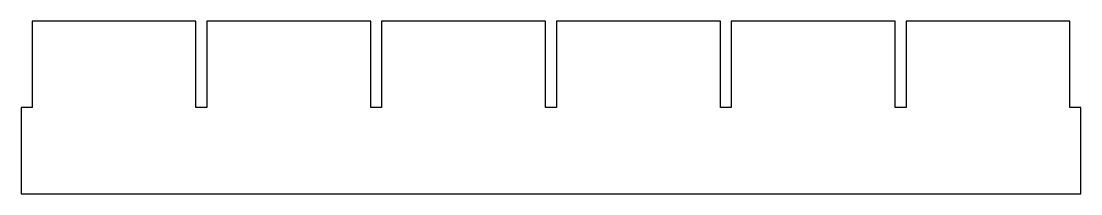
# Model space of a CAD drawing. Extents: x 0 to 311, y 0 to 51.
import ezdxf

# ---------------------------------------------------------------- set-up
doc = ezdxf.new("R2010")
doc.units = 0
doc.layers.add('Layer_1', color=7, linetype='CONTINUOUS')

msp = doc.modelspace()

# ---------------------------------------------------------------- linework, layer by layer
at = {"layer": 'Layer_1', "color": 5}
msp.add_lwpolyline([(3.175, 50.800004), (3.175, 25.400004), (0, 25.400004), (0, 0.000001), (311.150056, 0.000001), (311.150056, 25.400004), (307.975056, 25.400004), (307.975056, 50.800004), (259.820847, 50.800004), (259.820847, 25.400004), (256.645847, 25.400004), (256.645847, 50.800004), (208.491698, 50.800004), (208.491698, 25.400004), (205.316698, 25.400004), (205.316698, 50.800004), (157.162531, 50.800004), (157.162531, 25.400004), (153.987531, 25.400004), (153.987531, 50.800004), (105.833362, 50.800004), (105.833362, 25.400004), (102.658362, 25.400004), (102.658362, 50.800004), (54.504195, 50.800004), (54.504195, 25.400004), (51.329195, 25.400004), (51.329195, 50.800004), (3.175, 50.800004), (3.175, 50.800004)], dxfattribs=at)

doc.saveas('drawing.dxf')
